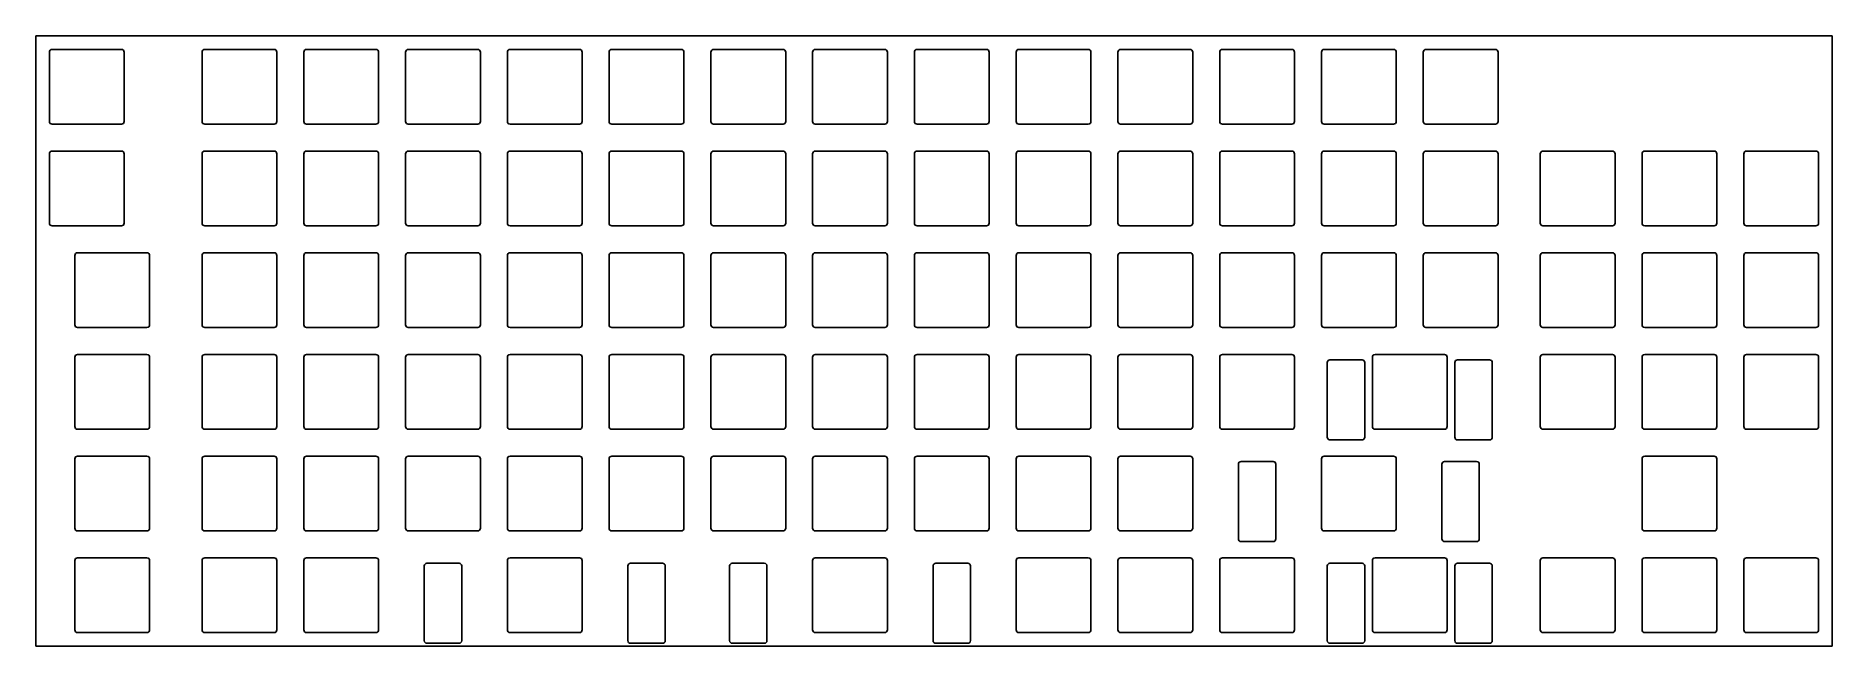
# Model space of a CAD drawing. Header units: millimetres. Extents: x 0 to 336, y -114 to 0.
import ezdxf

# ---------------------------------------------------------------- set-up
doc = ezdxf.new("R2010")
doc.units = ezdxf.units.MM

msp = doc.modelspace()

# ---------------------------------------------------------------- linework, layer by layer
for p, q in [((0, 0), (336.2325, 0)), ((0, -114.3), (0, 0)), ((336.2325, -114.3), (336.2325, 0)), ((2.525, -3.025), (2.525, -16.025)), ((3.025, -2.525), (16.025, -2.525)), ((16.525, -3.025), (16.525, -16.025)), ((31.1, -3.025), (31.1, -16.025)), ((31.6, -2.525), (44.6, -2.525)), ((45.1, -3.025), (45.1, -16.025)), ((50.15, -3.025), (50.15, -16.025)), ((50.65, -2.525), (63.65, -2.525)), ((64.15, -3.025), (64.15, -16.025)), ((69.2, -3.025), (69.2, -16.025)), ((69.7, -2.525), (82.7, -2.525)), ((83.2, -3.025), (83.2, -16.025)), ((88.25, -3.025), (88.25, -16.025)), ((88.75, -2.525), (101.75, -2.525)), ((102.25, -3.025), (102.25, -16.025)), ((107.3, -3.025), (107.3, -16.025)), ((107.8, -2.525), (120.8, -2.525)), ((121.3, -3.025), (121.3, -16.025)), ((126.35, -3.025), (126.35, -16.025)), ((126.85, -2.525), (139.85, -2.525)), ((140.35, -3.025), (140.35, -16.025)), ((145.4, -3.025), (145.4, -16.025)), ((145.9, -2.525), (158.9, -2.525)), ((159.4, -3.025), (159.4, -16.025)), ((164.45, -3.025), (164.45, -16.025)), ((164.95, -2.525), (177.95, -2.525)), ((178.45, -3.025), (178.45, -16.025)), ((183.5, -3.025), (183.5, -16.025)), ((184, -2.525), (197, -2.525)), ((197.5, -3.025), (197.5, -16.025)), ((202.55, -3.025), (202.55, -16.025)), ((203.05, -2.525), (216.05, -2.525)), ((216.55, -3.025), (216.55, -16.025)), ((221.6, -3.025), (221.6, -16.025)), ((222.1, -2.525), (235.1, -2.525)), ((235.6, -3.025), (235.6, -16.025)), ((240.65, -3.025), (240.65, -16.025)), ((241.15, -2.525), (254.15, -2.525)), ((254.65, -3.025), (254.65, -16.025)), ((259.7, -3.025), (259.7, -16.025)), ((260.2, -2.525), (273.2, -2.525)), ((273.7, -3.025), (273.7, -16.025)), ((3.025, -16.525), (16.025, -16.525)), ((31.6, -16.525), (44.6, -16.525)), ((50.65, -16.525), (63.65, -16.525)), ((69.7, -16.525), (82.7, -16.525)), ((88.75, -16.525), (101.75, -16.525)), ((107.8, -16.525), (120.8, -16.525)), ((126.85, -16.525), (139.85, -16.525)), ((145.9, -16.525), (158.9, -16.525)), ((164.95, -16.525), (177.95, -16.525)), ((184, -16.525), (197, -16.525)), ((203.05, -16.525), (216.05, -16.525)), ((222.1, -16.525), (235.1, -16.525)), ((241.15, -16.525), (254.15, -16.525)), ((260.2, -16.525), (273.2, -16.525)), ((2.525, -22.075), (2.525, -35.075)), ((3.025, -21.575), (16.025, -21.575)), ((16.525, -22.075), (16.525, -35.075)), ((31.1, -22.075), (31.1, -35.075)), ((31.6, -21.575), (44.6, -21.575)), ((45.1, -22.075), (45.1, -35.075)), ((50.15, -22.075), (50.15, -35.075)), ((50.65, -21.575), (63.65, -21.575)), ((64.15, -22.075), (64.15, -35.075)), ((69.2, -22.075), (69.2, -35.075)), ((69.7, -21.575), (82.7, -21.575)), ((83.2, -22.075), (83.2, -35.075)), ((88.25, -22.075), (88.25, -35.075)), ((88.75, -21.575), (101.75, -21.575)), ((102.25, -22.075), (102.25, -35.075)), ((107.3, -22.075), (107.3, -35.075)), ((107.8, -21.575), (120.8, -21.575)), ((121.3, -22.075), (121.3, -35.075)), ((126.35, -22.075), (126.35, -35.075)), ((126.85, -21.575), (139.85, -21.575)), ((140.35, -22.075), (140.35, -35.075)), ((145.4, -22.075), (145.4, -35.075)), ((145.9, -21.575), (158.9, -21.575)), ((159.4, -22.075), (159.4, -35.075)), ((164.45, -22.075), (164.45, -35.075)), ((164.95, -21.575), (177.95, -21.575)), ((178.45, -22.075), (178.45, -35.075)), ((183.5, -22.075), (183.5, -35.075)), ((184, -21.575), (197, -21.575)), ((197.5, -22.075), (197.5, -35.075)), ((202.55, -22.075), (202.55, -35.075)), ((203.05, -21.575), (216.05, -21.575)), ((216.55, -22.075), (216.55, -35.075)), ((221.6, -22.075), (221.6, -35.075)), ((222.1, -21.575), (235.1, -21.575)), ((235.6, -22.075), (235.6, -35.075)), ((240.65, -22.075), (240.65, -35.075)), ((241.15, -21.575), (254.15, -21.575)), ((254.65, -22.075), (254.65, -35.075)), ((259.7, -22.075), (259.7, -35.075)), ((260.2, -21.575), (273.2, -21.575)), ((273.7, -22.075), (273.7, -35.075)), ((281.6075, -22.075), (281.6075, -35.075)), ((282.1075, -21.575), (295.1075, -21.575)), ((295.6075, -22.075), (295.6075, -35.075)), ((300.6575, -22.075), (300.6575, -35.075)), ((301.1575, -21.575), (314.1575, -21.575)), ((314.6575, -22.075), (314.6575, -35.075)), ((319.7075, -22.075), (319.7075, -35.075)), ((320.2075, -21.575), (333.2075, -21.575)), ((333.7075, -22.075), (333.7075, -35.075)), ((3.025, -35.575), (16.025, -35.575)), ((31.6, -35.575), (44.6, -35.575)), ((50.65, -35.575), (63.65, -35.575)), ((69.7, -35.575), (82.7, -35.575)), ((88.75, -35.575), (101.75, -35.575)), ((107.8, -35.575), (120.8, -35.575)), ((126.85, -35.575), (139.85, -35.575)), ((145.9, -35.575), (158.9, -35.575)), ((164.95, -35.575), (177.95, -35.575)), ((184, -35.575), (197, -35.575)), ((203.05, -35.575), (216.05, -35.575)), ((222.1, -35.575), (235.1, -35.575)), ((241.15, -35.575), (254.15, -35.575)), ((260.2, -35.575), (273.2, -35.575)), ((282.1075, -35.575), (295.1075, -35.575)), ((301.1575, -35.575), (314.1575, -35.575)), ((320.2075, -35.575), (333.2075, -35.575)), ((7.2875, -41.125), (7.2875, -54.125)), ((7.7875, -40.625), (20.7875, -40.625)), ((21.2875, -41.125), (21.2875, -54.125)), ((31.1, -41.125), (31.1, -54.125)), ((31.6, -40.625), (44.6, -40.625)), ((45.1, -41.125), (45.1, -54.125)), ((50.15, -41.125), (50.15, -54.125)), ((50.65, -40.625), (63.65, -40.625)), ((64.15, -41.125), (64.15, -54.125)), ((69.2, -41.125), (69.2, -54.125)), ((69.7, -40.625), (82.7, -40.625)), ((83.2, -41.125), (83.2, -54.125)), ((88.25, -41.125), (88.25, -54.125)), ((88.75, -40.625), (101.75, -40.625)), ((102.25, -41.125), (102.25, -54.125)), ((107.3, -41.125), (107.3, -54.125)), ((107.8, -40.625), (120.8, -40.625)), ((121.3, -41.125), (121.3, -54.125)), ((126.35, -41.125), (126.35, -54.125)), ((126.85, -40.625), (139.85, -40.625)), ((140.35, -41.125), (140.35, -54.125)), ((145.4, -41.125), (145.4, -54.125)), ((145.9, -40.625), (158.9, -40.625)), ((159.4, -41.125), (159.4, -54.125)), ((164.45, -41.125), (164.45, -54.125)), ((164.95, -40.625), (177.95, -40.625)), ((178.45, -41.125), (178.45, -54.125)), ((183.5, -41.125), (183.5, -54.125)), ((184, -40.625), (197, -40.625)), ((197.5, -41.125), (197.5, -54.125)), ((202.55, -41.125), (202.55, -54.125)), ((203.05, -40.625), (216.05, -40.625)), ((216.55, -41.125), (216.55, -54.125)), ((221.6, -41.125), (221.6, -54.125)), ((222.1, -40.625), (235.1, -40.625)), ((235.6, -41.125), (235.6, -54.125)), ((240.65, -41.125), (240.65, -54.125)), ((241.15, -40.625), (254.15, -40.625)), ((254.65, -41.125), (254.65, -54.125)), ((259.7, -41.125), (259.7, -54.125)), ((260.2, -40.625), (273.2, -40.625)), ((273.7, -41.125), (273.7, -54.125)), ((281.6075, -41.125), (281.6075, -54.125)), ((282.1075, -40.625), (295.1075, -40.625)), ((295.6075, -41.125), (295.6075, -54.125)), ((300.6575, -41.125), (300.6575, -54.125)), ((301.1575, -40.625), (314.1575, -40.625)), ((314.6575, -41.125), (314.6575, -54.125)), ((319.7075, -41.125), (319.7075, -54.125)), ((320.2075, -40.625), (333.2075, -40.625)), ((333.7075, -41.125), (333.7075, -54.125)), ((7.7875, -54.625), (20.7875, -54.625)), ((31.6, -54.625), (44.6, -54.625)), ((50.65, -54.625), (63.65, -54.625)), ((69.7, -54.625), (82.7, -54.625)), ((88.75, -54.625), (101.75, -54.625)), ((107.8, -54.625), (120.8, -54.625)), ((126.85, -54.625), (139.85, -54.625)), ((145.9, -54.625), (158.9, -54.625)), ((164.95, -54.625), (177.95, -54.625)), ((184, -54.625), (197, -54.625)), ((203.05, -54.625), (216.05, -54.625)), ((222.1, -54.625), (235.1, -54.625)), ((241.15, -54.625), (254.15, -54.625)), ((260.2, -54.625), (273.2, -54.625)), ((282.1075, -54.625), (295.1075, -54.625)), ((301.1575, -54.625), (314.1575, -54.625)), ((320.2075, -54.625), (333.2075, -54.625)), ((7.2875, -60.175), (7.2875, -73.175)), ((7.7875, -59.675), (20.7875, -59.675)), ((21.2875, -60.175), (21.2875, -73.175)), ((31.1, -60.175), (31.1, -73.175)), ((31.6, -59.675), (44.6, -59.675)), ((45.1, -60.175), (45.1, -73.175)), ((50.15, -60.175), (50.15, -73.175)), ((50.65, -59.675), (63.65, -59.675)), ((64.15, -60.175), (64.15, -73.175)), ((69.2, -60.175), (69.2, -73.175)), ((69.7, -59.675), (82.7, -59.675)), ((83.2, -60.175), (83.2, -73.175)), ((88.25, -60.175), (88.25, -73.175)), ((88.75, -59.675), (101.75, -59.675)), ((102.25, -60.175), (102.25, -73.175)), ((107.3, -60.175), (107.3, -73.175)), ((107.8, -59.675), (120.8, -59.675)), ((121.3, -60.175), (121.3, -73.175)), ((126.35, -60.175), (126.35, -73.175)), ((126.85, -59.675), (139.85, -59.675)), ((140.35, -60.175), (140.35, -73.175)), ((145.4, -60.175), (145.4, -73.175)), ((145.9, -59.675), (158.9, -59.675)), ((159.4, -60.175), (159.4, -73.175)), ((164.45, -60.175), (164.45, -73.175)), ((164.95, -59.675), (177.95, -59.675)), ((178.45, -60.175), (178.45, -73.175)), ((183.5, -60.175), (183.5, -73.175)), ((184, -59.675), (197, -59.675)), ((197.5, -60.175), (197.5, -73.175)), ((202.55, -60.175), (202.55, -73.175)), ((203.05, -59.675), (216.05, -59.675)), ((216.55, -60.175), (216.55, -73.175)), ((221.6, -60.175), (221.6, -73.175)), ((222.1, -59.675), (235.1, -59.675)), ((235.6, -60.175), (235.6, -73.175)), ((250.175, -60.175), (250.175, -73.175)), ((250.675, -59.675), (263.675, -59.675)), ((264.175, -60.175), (264.175, -73.175)), ((281.6075, -60.175), (281.6075, -73.175)), ((282.1075, -59.675), (295.1075, -59.675)), ((295.6075, -60.175), (295.6075, -73.175)), ((300.6575, -60.175), (300.6575, -73.175)), ((301.1575, -59.675), (314.1575, -59.675)), ((314.6575, -60.175), (314.6575, -73.175)), ((319.7075, -60.175), (319.7075, -73.175)), ((320.2075, -59.675), (333.2075, -59.675)), ((333.7075, -60.175), (333.7075, -73.175)), ((241.737, -61.175), (241.737, -75.175)), ((242.237, -60.675), (248.237, -60.675)), ((248.737, -61.175), (248.737, -75.175)), ((265.613, -61.175), (265.613, -75.175)), ((266.113, -60.675), (272.113, -60.675)), ((272.613, -61.175), (272.613, -75.175)), ((7.7875, -73.675), (20.7875, -73.675)), ((31.6, -73.675), (44.6, -73.675)), ((50.65, -73.675), (63.65, -73.675)), ((69.7, -73.675), (82.7, -73.675)), ((88.75, -73.675), (101.75, -73.675)), ((107.8, -73.675), (120.8, -73.675)), ((126.85, -73.675), (139.85, -73.675)), ((145.9, -73.675), (158.9, -73.675)), ((164.95, -73.675), (177.95, -73.675)), ((184, -73.675), (197, -73.675)), ((203.05, -73.675), (216.05, -73.675)), ((222.1, -73.675), (235.1, -73.675)), ((250.675, -73.675), (263.675, -73.675)), ((282.1075, -73.675), (295.1075, -73.675)), ((301.1575, -73.675), (314.1575, -73.675)), ((320.2075, -73.675), (333.2075, -73.675)), ((242.237, -75.675), (248.237, -75.675)), ((266.113, -75.675), (272.113, -75.675)), ((7.2875, -79.225), (7.2875, -92.225)), ((7.7875, -78.725), (20.7875, -78.725)), ((21.2875, -79.225), (21.2875, -92.225)), ((31.1, -79.225), (31.1, -92.225)), ((31.6, -78.725), (44.6, -78.725)), ((45.1, -79.225), (45.1, -92.225)), ((50.15, -79.225), (50.15, -92.225)), ((50.65, -78.725), (63.65, -78.725)), ((64.15, -79.225), (64.15, -92.225)), ((69.2, -79.225), (69.2, -92.225)), ((69.7, -78.725), (82.7, -78.725)), ((83.2, -79.225), (83.2, -92.225)), ((88.25, -79.225), (88.25, -92.225)), ((88.75, -78.725), (101.75, -78.725)), ((102.25, -79.225), (102.25, -92.225)), ((107.3, -79.225), (107.3, -92.225)), ((107.8, -78.725), (120.8, -78.725)), ((121.3, -79.225), (121.3, -92.225)), ((126.35, -79.225), (126.35, -92.225)), ((126.85, -78.725), (139.85, -78.725)), ((140.35, -79.225), (140.35, -92.225)), ((145.4, -79.225), (145.4, -92.225)), ((145.9, -78.725), (158.9, -78.725)), ((159.4, -79.225), (159.4, -92.225)), ((164.45, -79.225), (164.45, -92.225)), ((164.95, -78.725), (177.95, -78.725)), ((178.45, -79.225), (178.45, -92.225)), ((183.5, -79.225), (183.5, -92.225)), ((184, -78.725), (197, -78.725)), ((197.5, -79.225), (197.5, -92.225)), ((202.55, -79.225), (202.55, -92.225)), ((203.05, -78.725), (216.05, -78.725)), ((216.55, -79.225), (216.55, -92.225)), ((225.1, -80.225), (225.1, -94.225)), ((225.6, -79.725), (231.6, -79.725)), ((232.1, -80.225), (232.1, -94.225)), ((240.65, -79.225), (240.65, -92.225)), ((241.15, -78.725), (254.15, -78.725)), ((254.65, -79.225), (254.65, -92.225)), ((263.2, -80.225), (263.2, -94.225)), ((263.7, -79.725), (269.7, -79.725)), ((270.2, -80.225), (270.2, -94.225)), ((300.6575, -79.225), (300.6575, -92.225)), ((301.1575, -78.725), (314.1575, -78.725)), ((314.6575, -79.225), (314.6575, -92.225)), ((7.7875, -92.725), (20.7875, -92.725)), ((31.6, -92.725), (44.6, -92.725)), ((50.65, -92.725), (63.65, -92.725)), ((69.7, -92.725), (82.7, -92.725)), ((88.75, -92.725), (101.75, -92.725)), ((107.8, -92.725), (120.8, -92.725)), ((126.85, -92.725), (139.85, -92.725)), ((145.9, -92.725), (158.9, -92.725)), ((164.95, -92.725), (177.95, -92.725)), ((184, -92.725), (197, -92.725)), ((203.05, -92.725), (216.05, -92.725)), ((241.15, -92.725), (254.15, -92.725)), ((301.1575, -92.725), (314.1575, -92.725)), ((225.6, -94.725), (231.6, -94.725)), ((263.7, -94.725), (269.7, -94.725)), ((7.2875, -98.275), (7.2875, -111.275)), ((7.7875, -97.775), (20.7875, -97.775)), ((21.2875, -98.275), (21.2875, -111.275)), ((31.1, -98.275), (31.1, -111.275)), ((31.6, -97.775), (44.6, -97.775)), ((45.1, -98.275), (45.1, -111.275)), ((50.15, -98.275), (50.15, -111.275)), ((50.65, -97.775), (63.65, -97.775)), ((64.15, -98.275), (64.15, -111.275)), ((72.7, -99.275), (72.7, -113.275)), ((73.2, -98.775), (79.2, -98.775)), ((79.7, -99.275), (79.7, -113.275)), ((88.25, -98.275), (88.25, -111.275)), ((88.75, -97.775), (101.75, -97.775)), ((102.25, -98.275), (102.25, -111.275)), ((110.8, -99.275), (110.8, -113.275)), ((111.3, -98.775), (117.3, -98.775)), ((117.8, -99.275), (117.8, -113.275)), ((129.85, -99.275), (129.85, -113.275)), ((130.35, -98.775), (136.35, -98.775)), ((136.85, -99.275), (136.85, -113.275)), ((145.4, -98.275), (145.4, -111.275)), ((145.9, -97.775), (158.9, -97.775)), ((159.4, -98.275), (159.4, -111.275)), ((167.95, -99.275), (167.95, -113.275)), ((168.45, -98.775), (174.45, -98.775)), ((174.95, -99.275), (174.95, -113.275)), ((183.5, -98.275), (183.5, -111.275)), ((184, -97.775), (197, -97.775)), ((197.5, -98.275), (197.5, -111.275)), ((202.55, -98.275), (202.55, -111.275)), ((203.05, -97.775), (216.05, -97.775)), ((216.55, -98.275), (216.55, -111.275)), ((221.6, -98.275), (221.6, -111.275)), ((222.1, -97.775), (235.1, -97.775)), ((235.6, -98.275), (235.6, -111.275)), ((241.737, -99.275), (241.737, -113.275)), ((242.237, -98.775), (248.237, -98.775)), ((248.737, -99.275), (248.737, -113.275)), ((250.175, -98.275), (250.175, -111.275)), ((250.675, -97.775), (263.675, -97.775)), ((264.175, -98.275), (264.175, -111.275)), ((265.613, -99.275), (265.613, -113.275)), ((266.113, -98.775), (272.113, -98.775)), ((272.613, -99.275), (272.613, -113.275)), ((281.6075, -98.275), (281.6075, -111.275)), ((282.1075, -97.775), (295.1075, -97.775)), ((295.6075, -98.275), (295.6075, -111.275)), ((300.6575, -98.275), (300.6575, -111.275)), ((301.1575, -97.775), (314.1575, -97.775)), ((314.6575, -98.275), (314.6575, -111.275)), ((319.7075, -98.275), (319.7075, -111.275)), ((320.2075, -97.775), (333.2075, -97.775)), ((333.7075, -98.275), (333.7075, -111.275)), ((0, -114.3), (336.2325, -114.3)), ((7.7875, -111.775), (20.7875, -111.775)), ((31.6, -111.775), (44.6, -111.775)), ((50.65, -111.775), (63.65, -111.775)), ((73.2, -113.775), (79.2, -113.775)), ((88.75, -111.775), (101.75, -111.775)), ((111.3, -113.775), (117.3, -113.775)), ((130.35, -113.775), (136.35, -113.775)), ((145.9, -111.775), (158.9, -111.775)), ((168.45, -113.775), (174.45, -113.775)), ((184, -111.775), (197, -111.775)), ((203.05, -111.775), (216.05, -111.775)), ((222.1, -111.775), (235.1, -111.775)), ((242.237, -113.775), (248.237, -113.775)), ((250.675, -111.775), (263.675, -111.775)), ((266.113, -113.775), (272.113, -113.775)), ((282.1075, -111.775), (295.1075, -111.775)), ((301.1575, -111.775), (314.1575, -111.775)), ((320.2075, -111.775), (333.2075, -111.775))]:
    msp.add_line(p, q)
for centre, start, end in [((3.025, -3.025), 90, 180), ((16.025, -3.025), 0, 90), ((31.6, -3.025), 90, 180), ((44.6, -3.025), 0, 90), ((50.65, -3.025), 90, 180), ((63.65, -3.025), 0, 90), ((69.7, -3.025), 90, 180), ((82.7, -3.025), 0, 90), ((88.75, -3.025), 90, 180), ((101.75, -3.025), 0, 90), ((107.8, -3.025), 90, 180), ((120.8, -3.025), 0, 90), ((126.85, -3.025), 90, 180), ((139.85, -3.025), 0, 90), ((145.9, -3.025), 90, 180), ((158.9, -3.025), 0, 90), ((164.95, -3.025), 90, 180), ((177.95, -3.025), 0, 90), ((184, -3.025), 90, 180), ((197, -3.025), 0, 90), ((203.05, -3.025), 90, 180), ((216.05, -3.025), 0, 90), ((222.1, -3.025), 90, 180), ((235.1, -3.025), 0, 90), ((241.15, -3.025), 90, 180), ((254.15, -3.025), 0, 90), ((260.2, -3.025), 90, 180), ((273.2, -3.025), 0, 90), ((3.025, -16.025), 180, 270), ((16.025, -16.025), 270, 0), ((31.6, -16.025), 180, 270), ((44.6, -16.025), 270, 0), ((50.65, -16.025), 180, 270), ((63.65, -16.025), 270, 0), ((69.7, -16.025), 180, 270), ((82.7, -16.025), 270, 0), ((88.75, -16.025), 180, 270), ((101.75, -16.025), 270, 0), ((107.8, -16.025), 180, 270), ((120.8, -16.025), 270, 0), ((126.85, -16.025), 180, 270), ((139.85, -16.025), 270, 0), ((145.9, -16.025), 180, 270), ((158.9, -16.025), 270, 0), ((164.95, -16.025), 180, 270), ((177.95, -16.025), 270, 0), ((184, -16.025), 180, 270), ((197, -16.025), 270, 0), ((203.05, -16.025), 180, 270), ((216.05, -16.025), 270, 0), ((222.1, -16.025), 180, 270), ((235.1, -16.025), 270, 0), ((241.15, -16.025), 180, 270), ((254.15, -16.025), 270, 0), ((260.2, -16.025), 180, 270), ((273.2, -16.025), 270, 0), ((3.025, -22.075), 90, 180), ((16.025, -22.075), 0, 90), ((31.6, -22.075), 90, 180), ((44.6, -22.075), 0, 90), ((50.65, -22.075), 90, 180), ((63.65, -22.075), 0, 90), ((69.7, -22.075), 90, 180), ((82.7, -22.075), 0, 90), ((88.75, -22.075), 90, 180), ((101.75, -22.075), 0, 90), ((107.8, -22.075), 90, 180), ((120.8, -22.075), 0, 90), ((126.85, -22.075), 90, 180), ((139.85, -22.075), 0, 90), ((145.9, -22.075), 90, 180), ((158.9, -22.075), 0, 90), ((164.95, -22.075), 90, 180), ((177.95, -22.075), 0, 90), ((184, -22.075), 90, 180), ((197, -22.075), 0, 90), ((203.05, -22.075), 90, 180), ((216.05, -22.075), 0, 90), ((222.1, -22.075), 90, 180), ((235.1, -22.075), 0, 90), ((241.15, -22.075), 90, 180), ((254.15, -22.075), 0, 90), ((260.2, -22.075), 90, 180), ((273.2, -22.075), 0, 90), ((282.1075, -22.075), 90, 180), ((295.1075, -22.075), 0, 90), ((301.1575, -22.075), 90, 180), ((314.1575, -22.075), 0, 90), ((320.2075, -22.075), 90, 180), ((333.2075, -22.075), 0, 90), ((3.025, -35.075), 180, 270), ((16.025, -35.075), 270, 0), ((31.6, -35.075), 180, 270), ((44.6, -35.075), 270, 0), ((50.65, -35.075), 180, 270), ((63.65, -35.075), 270, 0), ((69.7, -35.075), 180, 270), ((82.7, -35.075), 270, 0), ((88.75, -35.075), 180, 270), ((101.75, -35.075), 270, 0), ((107.8, -35.075), 180, 270), ((120.8, -35.075), 270, 0), ((126.85, -35.075), 180, 270), ((139.85, -35.075), 270, 0), ((145.9, -35.075), 180, 270), ((158.9, -35.075), 270, 0), ((164.95, -35.075), 180, 270), ((177.95, -35.075), 270, 0), ((184, -35.075), 180, 270), ((197, -35.075), 270, 0), ((203.05, -35.075), 180, 270), ((216.05, -35.075), 270, 0), ((222.1, -35.075), 180, 270), ((235.1, -35.075), 270, 0), ((241.15, -35.075), 180, 270), ((254.15, -35.075), 270, 0), ((260.2, -35.075), 180, 270), ((273.2, -35.075), 270, 0), ((282.1075, -35.075), 180, 270), ((295.1075, -35.075), 270, 0), ((301.1575, -35.075), 180, 270), ((314.1575, -35.075), 270, 0), ((320.2075, -35.075), 180, 270), ((333.2075, -35.075), 270, 0), ((7.7875, -41.125), 90, 180), ((20.7875, -41.125), 0, 90), ((31.6, -41.125), 90, 180), ((44.6, -41.125), 0, 90), ((50.65, -41.125), 90, 180), ((63.65, -41.125), 0, 90), ((69.7, -41.125), 90, 180), ((82.7, -41.125), 0, 90), ((88.75, -41.125), 90, 180), ((101.75, -41.125), 0, 90), ((107.8, -41.125), 90, 180), ((120.8, -41.125), 0, 90), ((126.85, -41.125), 90, 180), ((139.85, -41.125), 0, 90), ((145.9, -41.125), 90, 180), ((158.9, -41.125), 0, 90), ((164.95, -41.125), 90, 180), ((177.95, -41.125), 0, 90), ((184, -41.125), 90, 180), ((197, -41.125), 0, 90), ((203.05, -41.125), 90, 180), ((216.05, -41.125), 0, 90), ((222.1, -41.125), 90, 180), ((235.1, -41.125), 0, 90), ((241.15, -41.125), 90, 180), ((254.15, -41.125), 0, 90), ((260.2, -41.125), 90, 180), ((273.2, -41.125), 0, 90), ((282.1075, -41.125), 90, 180), ((295.1075, -41.125), 0, 90), ((301.1575, -41.125), 90, 180), ((314.1575, -41.125), 0, 90), ((320.2075, -41.125), 90, 180), ((333.2075, -41.125), 0, 90), ((7.7875, -54.125), 180, 270), ((20.7875, -54.125), 270, 0), ((31.6, -54.125), 180, 270), ((44.6, -54.125), 270, 0), ((50.65, -54.125), 180, 270), ((63.65, -54.125), 270, 0), ((69.7, -54.125), 180, 270), ((82.7, -54.125), 270, 0), ((88.75, -54.125), 180, 270), ((101.75, -54.125), 270, 0), ((107.8, -54.125), 180, 270), ((120.8, -54.125), 270, 0), ((126.85, -54.125), 180, 270), ((139.85, -54.125), 270, 0), ((145.9, -54.125), 180, 270), ((158.9, -54.125), 270, 0), ((164.95, -54.125), 180, 270), ((177.95, -54.125), 270, 0), ((184, -54.125), 180, 270), ((197, -54.125), 270, 0), ((203.05, -54.125), 180, 270), ((216.05, -54.125), 270, 0), ((222.1, -54.125), 180, 270), ((235.1, -54.125), 270, 0), ((241.15, -54.125), 180, 270), ((254.15, -54.125), 270, 0), ((260.2, -54.125), 180, 270), ((273.2, -54.125), 270, 0), ((282.1075, -54.125), 180, 270), ((295.1075, -54.125), 270, 0), ((301.1575, -54.125), 180, 270), ((314.1575, -54.125), 270, 0), ((320.2075, -54.125), 180, 270), ((333.2075, -54.125), 270, 0), ((7.7875, -60.175), 90, 180), ((20.7875, -60.175), 0, 90), ((31.6, -60.175), 90, 180), ((44.6, -60.175), 0, 90), ((50.65, -60.175), 90, 180), ((63.65, -60.175), 0, 90), ((69.7, -60.175), 90, 180), ((82.7, -60.175), 0, 90), ((88.75, -60.175), 90, 180), ((101.75, -60.175), 0, 90), ((107.8, -60.175), 90, 180), ((120.8, -60.175), 0, 90), ((126.85, -60.175), 90, 180), ((139.85, -60.175), 0, 90), ((145.9, -60.175), 90, 180), ((158.9, -60.175), 0, 90), ((164.95, -60.175), 90, 180), ((177.95, -60.175), 0, 90), ((184, -60.175), 90, 180), ((197, -60.175), 0, 90), ((203.05, -60.175), 90, 180), ((216.05, -60.175), 0, 90), ((222.1, -60.175), 90, 180), ((235.1, -60.175), 0, 90), ((250.675, -60.175), 90, 180), ((263.675, -60.175), 0, 90), ((282.1075, -60.175), 90, 180), ((295.1075, -60.175), 0, 90), ((301.1575, -60.175), 90, 180), ((314.1575, -60.175), 0, 90), ((320.2075, -60.175), 90, 180), ((333.2075, -60.175), 0, 90), ((242.237, -61.175), 90, 180), ((248.237, -61.175), 0, 90), ((266.113, -61.175), 90, 180), ((272.113, -61.175), 0, 90), ((7.7875, -73.175), 180, 270), ((20.7875, -73.175), 270, 0), ((31.6, -73.175), 180, 270), ((44.6, -73.175), 270, 0), ((50.65, -73.175), 180, 270), ((63.65, -73.175), 270, 0), ((69.7, -73.175), 180, 270), ((82.7, -73.175), 270, 0), ((88.75, -73.175), 180, 270), ((101.75, -73.175), 270, 0), ((107.8, -73.175), 180, 270), ((120.8, -73.175), 270, 0), ((126.85, -73.175), 180, 270), ((139.85, -73.175), 270, 0), ((145.9, -73.175), 180, 270), ((158.9, -73.175), 270, 0), ((164.95, -73.175), 180, 270), ((177.95, -73.175), 270, 0), ((184, -73.175), 180, 270), ((197, -73.175), 270, 0), ((203.05, -73.175), 180, 270), ((216.05, -73.175), 270, 0), ((222.1, -73.175), 180, 270), ((235.1, -73.175), 270, 0), ((250.675, -73.175), 180, 270), ((263.675, -73.175), 270, 0), ((282.1075, -73.175), 180, 270), ((295.1075, -73.175), 270, 0), ((301.1575, -73.175), 180, 270), ((314.1575, -73.175), 270, 0), ((320.2075, -73.175), 180, 270), ((333.2075, -73.175), 270, 0), ((242.237, -75.175), 180, 270), ((248.237, -75.175), 270, 0), ((266.113, -75.175), 180, 270), ((272.113, -75.175), 270, 0), ((7.7875, -79.225), 90, 180), ((20.7875, -79.225), 0, 90), ((31.6, -79.225), 90, 180), ((44.6, -79.225), 0, 90), ((50.65, -79.225), 90, 180), ((63.65, -79.225), 0, 90), ((69.7, -79.225), 90, 180), ((82.7, -79.225), 0, 90), ((88.75, -79.225), 90, 180), ((101.75, -79.225), 0, 90), ((107.8, -79.225), 90, 180), ((120.8, -79.225), 0, 90), ((126.85, -79.225), 90, 180), ((139.85, -79.225), 0, 90), ((145.9, -79.225), 90, 180), ((158.9, -79.225), 0, 90), ((164.95, -79.225), 90, 180), ((177.95, -79.225), 0, 90), ((184, -79.225), 90, 180), ((197, -79.225), 0, 90), ((203.05, -79.225), 90, 180), ((216.05, -79.225), 0, 90), ((225.6, -80.225), 90, 180), ((231.6, -80.225), 0, 90), ((241.15, -79.225), 90, 180), ((254.15, -79.225), 0, 90), ((263.7, -80.225), 90, 180), ((269.7, -80.225), 0, 90), ((301.1575, -79.225), 90, 180), ((314.1575, -79.225), 0, 90), ((7.7875, -92.225), 180, 270), ((20.7875, -92.225), 270, 0), ((31.6, -92.225), 180, 270), ((44.6, -92.225), 270, 0), ((50.65, -92.225), 180, 270), ((63.65, -92.225), 270, 0), ((69.7, -92.225), 180, 270), ((82.7, -92.225), 270, 0), ((88.75, -92.225), 180, 270), ((101.75, -92.225), 270, 0), ((107.8, -92.225), 180, 270), ((120.8, -92.225), 270, 0), ((126.85, -92.225), 180, 270), ((139.85, -92.225), 270, 0), ((145.9, -92.225), 180, 270), ((158.9, -92.225), 270, 0), ((164.95, -92.225), 180, 270), ((177.95, -92.225), 270, 0), ((184, -92.225), 180, 270), ((197, -92.225), 270, 0), ((203.05, -92.225), 180, 270), ((216.05, -92.225), 270, 0), ((241.15, -92.225), 180, 270), ((254.15, -92.225), 270, 0), ((301.1575, -92.225), 180, 270), ((314.1575, -92.225), 270, 0), ((225.6, -94.225), 180, 270), ((231.6, -94.225), 270, 0), ((263.7, -94.225), 180, 270), ((269.7, -94.225), 270, 0), ((7.7875, -98.275), 90, 180), ((20.7875, -98.275), 0, 90), ((31.6, -98.275), 90, 180), ((44.6, -98.275), 0, 90), ((50.65, -98.275), 90, 180), ((63.65, -98.275), 0, 90), ((73.2, -99.275), 90, 180), ((79.2, -99.275), 0, 90), ((88.75, -98.275), 90, 180), ((101.75, -98.275), 0, 90), ((111.3, -99.275), 90, 180), ((117.3, -99.275), 0, 90), ((130.35, -99.275), 90, 180), ((136.35, -99.275), 0, 90), ((145.9, -98.275), 90, 180), ((158.9, -98.275), 0, 90), ((168.45, -99.275), 90, 180), ((174.45, -99.275), 0, 90), ((184, -98.275), 90, 180), ((197, -98.275), 0, 90), ((203.05, -98.275), 90, 180), ((216.05, -98.275), 0, 90), ((222.1, -98.275), 90, 180), ((235.1, -98.275), 0, 90), ((242.237, -99.275), 90, 180), ((248.237, -99.275), 0, 90), ((250.675, -98.275), 90, 180), ((263.675, -98.275), 0, 90), ((266.113, -99.275), 90, 180), ((272.113, -99.275), 0, 90), ((282.1075, -98.275), 90, 180), ((295.1075, -98.275), 0, 90), ((301.1575, -98.275), 90, 180), ((314.1575, -98.275), 0, 90), ((320.2075, -98.275), 90, 180), ((333.2075, -98.275), 0, 90), ((7.7875, -111.275), 180, 270), ((20.7875, -111.275), 270, 0), ((31.6, -111.275), 180, 270), ((44.6, -111.275), 270, 0), ((50.65, -111.275), 180, 270), ((63.65, -111.275), 270, 0), ((73.2, -113.275), 180, 270), ((79.2, -113.275), 270, 0), ((88.75, -111.275), 180, 270), ((101.75, -111.275), 270, 0), ((111.3, -113.275), 180, 270), ((117.3, -113.275), 270, 0), ((130.35, -113.275), 180, 270), ((136.35, -113.275), 270, 0), ((145.9, -111.275), 180, 270), ((158.9, -111.275), 270, 0), ((168.45, -113.275), 180, 270), ((174.45, -113.275), 270, 0), ((184, -111.275), 180, 270), ((197, -111.275), 270, 0), ((203.05, -111.275), 180, 270), ((216.05, -111.275), 270, 0), ((222.1, -111.275), 180, 270), ((235.1, -111.275), 270, 0), ((242.237, -113.275), 180, 270), ((248.237, -113.275), 270, 0), ((250.675, -111.275), 180, 270), ((263.675, -111.275), 270, 0), ((266.113, -113.275), 180, 270), ((272.113, -113.275), 270, 0), ((282.1075, -111.275), 180, 270), ((295.1075, -111.275), 270, 0), ((301.1575, -111.275), 180, 270), ((314.1575, -111.275), 270, 0), ((320.2075, -111.275), 180, 270), ((333.2075, -111.275), 270, 0)]:
    msp.add_arc(centre, 0.5, start, end)

doc.saveas('drawing.dxf')
